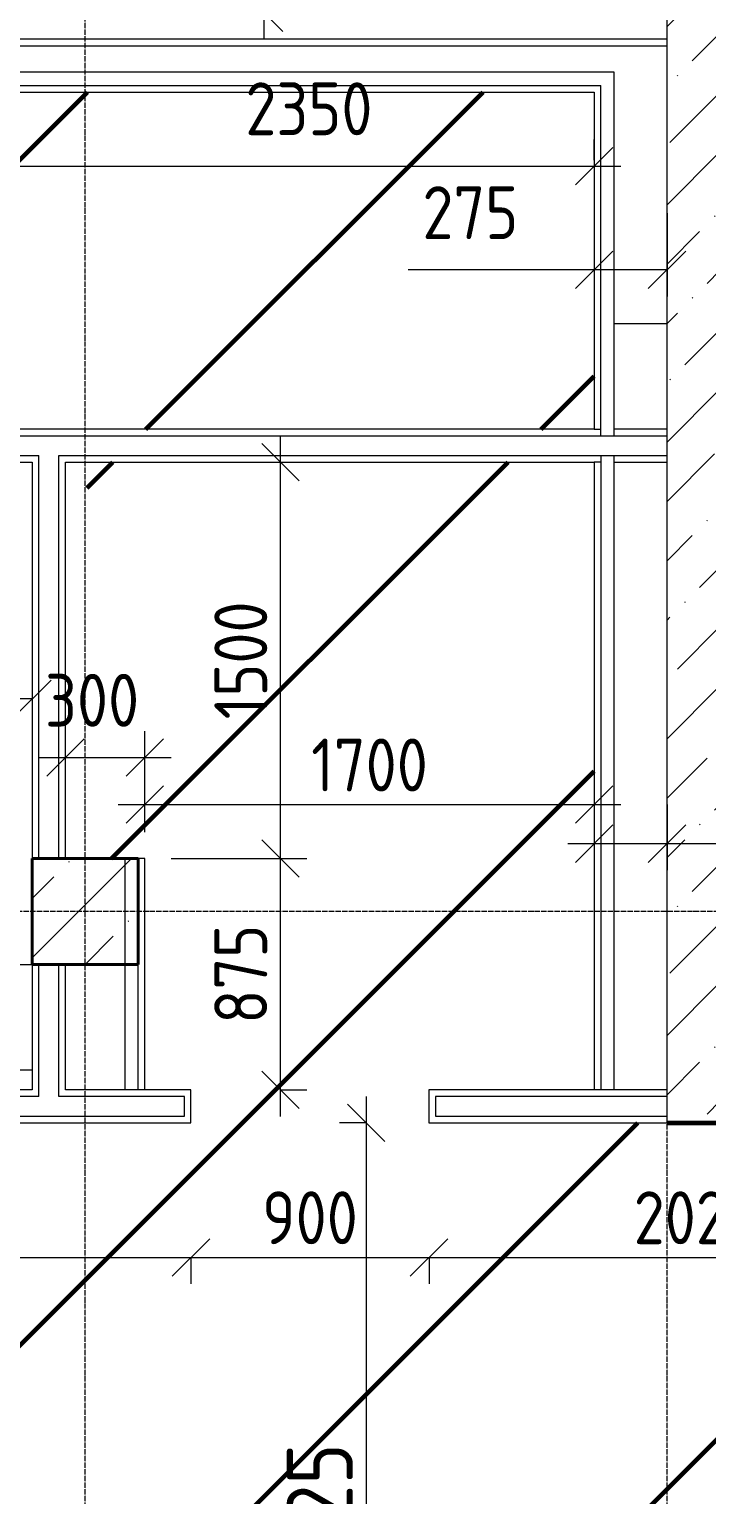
# Model space of a CAD drawing. Header units: millimetres. Extents: x -56773 to 323062, y -262288 to 76460.
# Drawn here: x 39598 to 42159, y -149399 to -143855 of the extents above; entities that cross this region are included whole.
import ezdxf

# ---------------------------------------------------------------- set-up
doc = ezdxf.new("R2010")
doc.units = ezdxf.units.MM
doc.linetypes.add('ADSK_Линия сетки', pattern=[25, 20, -2.5, 0, -2.5])
for name, color, linetype, lineweight in [('1.1)Стяжка керамзит  2 этаж', 5, 'Continuous', 60), ('3.1 Штукатурка внешн стен', 5, 'Continuous', 60), ('Несущие колонны', 7, 'Continuous', 18), ('Оси', 7, 'Continuous', 9), ('Перекрытие', 7, 'Continuous', 18), ('Размеры', 7, 'Continuous', 9), ('Стены внутренние', 7, 'Continuous', 18), ('Стены наружные', 7, 'Continuous', 18), ('Стены штриховка', 7, 'Continuous', 9)]:
    doc.layers.add(name, color=color, linetype=linetype, lineweight=lineweight)
doc.styles.add('GOST Common_2', font='', dxfattribs={"width": 0.9, "height": 250})
doc.styles.add('GOST Common_3', font='', dxfattribs={"width": 0.9, "height": 200})
doc.styles.get('GOST Common_2').set_extended_font_data('GOST Common')
doc.styles.get('GOST Common_3').set_extended_font_data('GOST Common')
doc.dimstyles.new('ADSK_Основной_2_0', dxfattribs={"dimscale": 304.8, "dimtxt": 201.142999, "dimasz": 0.463911, "dimexe": 0.328084, "dimexo": 0.328084, "dimgap": 0.164042, "dimtad": 1, "dimdec": 3, "dimrnd": 0.001, "dimdsep": 46, "dimtxsty": 'GOST Common_3', "dimblk1": 'OBLIQUE', "dimblk2": 'OBLIQUE', "dimsah": 1, "dimcen": 0.09, "dimdle": 0.328084, "dimazin": 2, "dimtfac": 1, "dimtdec": 4, "dimtix": 1, "dimtmove": 0, "dimatfit": 3, "dimfxl": 1, "dimtvp": 1, "dimtolj": 1, "dimtzin": 0, "dimlwd": 20, "dimlwe": 20, "dimarcsym": 2})
doc.dimstyles.new('ADSK_Основной_2_0_2', dxfattribs={"dimscale": 304.8, "dimtxt": 201.142999, "dimasz": 0.463911, "dimexe": 0.328084, "dimexo": 0.328084, "dimgap": 0.164042, "dimtad": 1, "dimdec": 3, "dimrnd": 0.001, "dimdsep": 46, "dimtxsty": 'GOST Common_3', "dimblk1": 'OBLIQUE', "dimblk2": 'OBLIQUE', "dimsah": 1, "dimcen": 0.09, "dimdle": 0.328084, "dimazin": 2, "dimtfac": 1, "dimtdec": 4, "dimtix": 1, "dimtmove": 0, "dimatfit": 3, "dimfxl": 1, "dimtvp": 1, "dimtolj": 1, "dimtzin": 0, "dimlwd": 20, "dimlwe": 20, "dimarcsym": 2})
doc.dimstyles.new('ADSK_Основной_2_0_3', dxfattribs={"dimscale": 304.8, "dimtxt": 201.142999, "dimasz": 0.463911, "dimexe": 0.328084, "dimexo": 0.328084, "dimgap": 0.164042, "dimtad": 1, "dimdec": 3, "dimrnd": 0.001, "dimdsep": 46, "dimtxsty": 'GOST Common_2', "dimblk1": 'OBLIQUE', "dimblk2": 'OBLIQUE', "dimsah": 1, "dimcen": 0.09, "dimdle": 0.328084, "dimazin": 2, "dimtfac": 1, "dimtdec": 4, "dimtix": 1, "dimtmove": 0, "dimatfit": 3, "dimfxl": 1, "dimtvp": 1, "dimtolj": 1, "dimtzin": 0, "dimlwd": 20, "dimlwe": 20, "dimarcsym": 2})

# ---------------------------------------------------------------- blocks, each defined once
blk = doc.blocks.new('ADSK_КолоннаЖБ_Прямоугольная - 400x400 мм-1807143-Кладочный план 3-го этажа')
at = {"layer": 'Несущие колонны', "lineweight": 40}
for p, q in [((-200, 200), (200, 200)), ((-200, -200), (-200, 200)), ((200, 200), (200, -200)), ((200, -200), (-200, -200))]:
    blk.add_line(p, q, dxfattribs=at)
blk = doc.blocks.new('_Oblique')
at = {"color": 0, "linetype": 'ByBlock', "lineweight": -2}
blk.add_line((-0.5, -0.5), (0.5, 0.5), dxfattribs=at)
blk = doc.blocks.new('*D5692')
at = {"layer": 'Defpoints', "color": 0, "transparency": 16777216}
for p in [(36934.4, -147992.8), (40209.4, -148401.5), (40209.4, -148501.5)]:
    blk.add_point(p, dxfattribs=at)
at = {"layer": 'Размеры', "color": 0, "lineweight": 20, "transparency": 16777216}
for p, q in [((36934.4, -148092.8), (36934.4, -148601.5)), ((36834.4, -148501.5), (40309.4, -148501.5)), ((40209.4, -148501.5), (40209.4, -148601.5))]:
    blk.add_line(p, q, dxfattribs=at)
at = {"layer": 'Размеры', "color": 0, "lineweight": 20, "transparency": 16777216, "xscale": 141.4, "yscale": 141.4, "zscale": 141.4, "rotation": 180}
blk.add_blockref('_Oblique', (36934.4, -148501.5), dxfattribs=at)
at = {"layer": 'Размеры', "color": 0, "lineweight": 20, "transparency": 16777216, "xscale": 141.4, "yscale": 141.4, "zscale": 141.4}
blk.add_blockref('_Oblique', (40209.4, -148501.5), dxfattribs=at)
at = {"layer": 'Размеры', "color": 0, "lineweight": 9, "transparency": 16777216, "insert": (38571.9, -148351.5), "char_height": 200, "width": 605.475, "attachment_point": 5, "style": 'GOST Common_3'}
blk.add_mtext('\\A1;3275', dxfattribs=at)
blk = doc.blocks.new('*D5693')
at = {"layer": 'Defpoints', "color": 0, "transparency": 16777216}
for p in [(40209.4, -148401.5), (41109.4, -148401.5), (41109.4, -148501.5)]:
    blk.add_point(p, dxfattribs=at)
at = {"layer": 'Размеры', "color": 0, "lineweight": 20, "transparency": 16777216}
for p, q in [((40109.4, -148501.5), (41209.4, -148501.5)), ((40209.4, -148501.5), (40209.4, -148601.5)), ((41109.4, -148501.5), (41109.4, -148601.5))]:
    blk.add_line(p, q, dxfattribs=at)
at = {"layer": 'Размеры', "color": 0, "lineweight": 20, "transparency": 16777216, "xscale": 141.4, "yscale": 141.4, "zscale": 141.4, "rotation": 180}
blk.add_blockref('_Oblique', (40209.4, -148501.5), dxfattribs=at)
at = {"layer": 'Размеры', "color": 0, "lineweight": 20, "transparency": 16777216, "xscale": 141.4, "yscale": 141.4, "zscale": 141.4}
blk.add_blockref('_Oblique', (41109.4, -148501.5), dxfattribs=at)
at = {"layer": 'Размеры', "color": 0, "lineweight": 9, "transparency": 16777216, "insert": (40659.4, -148351.5), "char_height": 200, "width": 454.106, "attachment_point": 5, "style": 'GOST Common_3'}
blk.add_mtext('\\A1;900', dxfattribs=at)
blk = doc.blocks.new('*D5694')
at = {"layer": 'Defpoints', "color": 0, "transparency": 16777216}
for p in [(43134.4, -147992.8), (41109.4, -148401.5), (43134.4, -148501.5)]:
    blk.add_point(p, dxfattribs=at)
at = {"layer": 'Размеры', "color": 0, "lineweight": 20, "transparency": 16777216}
for p, q in [((43134.4, -148092.8), (43134.4, -148601.5)), ((41009.4, -148501.5), (43234.4, -148501.5)), ((41109.4, -148501.5), (41109.4, -148601.5))]:
    blk.add_line(p, q, dxfattribs=at)
at = {"layer": 'Размеры', "color": 0, "lineweight": 20, "transparency": 16777216, "xscale": 141.4, "yscale": 141.4, "zscale": 141.4, "rotation": 180}
blk.add_blockref('_Oblique', (41109.4, -148501.5), dxfattribs=at)
at = {"layer": 'Размеры', "color": 0, "lineweight": 20, "transparency": 16777216, "xscale": 141.4, "yscale": 141.4, "zscale": 141.4}
blk.add_blockref('_Oblique', (43134.4, -148501.5), dxfattribs=at)
at = {"layer": 'Размеры', "color": 0, "lineweight": 9, "transparency": 16777216, "insert": (42121.9, -148351.5), "char_height": 200, "width": 605.475, "attachment_point": 5, "style": 'GOST Common_3'}
blk.add_mtext('\\A1;2025', dxfattribs=at)
blk = doc.blocks.new('*D5388')
at = {"layer": 'Defpoints', "color": 0, "transparency": 16777216}
for p in [(41734.4, -144372.7), (39384.4, -144450.7), (41734.4, -144450.7)]:
    blk.add_point(p, dxfattribs=at)
at = {"layer": 'Размеры', "color": 0, "lineweight": 20, "transparency": 16777216}
for p, q in [((39384.4, -144350.7), (39384.4, -144272.7)), ((41734.4, -144350.7), (41734.4, -144272.7)), ((39284.4, -144372.7), (41834.4, -144372.7))]:
    blk.add_line(p, q, dxfattribs=at)
at = {"layer": 'Размеры', "color": 0, "lineweight": 20, "transparency": 16777216, "xscale": 141.4, "yscale": 141.4, "zscale": 141.4, "rotation": 180}
blk.add_blockref('_Oblique', (39384.4, -144372.7), dxfattribs=at)
at = {"layer": 'Размеры', "color": 0, "lineweight": 20, "transparency": 16777216, "xscale": 141.4, "yscale": 141.4, "zscale": 141.4}
blk.add_blockref('_Oblique', (41734.4, -144372.7), dxfattribs=at)
at = {"layer": 'Размеры', "color": 0, "lineweight": 9, "transparency": 16777216, "insert": (40414.9, -144056), "char_height": 200, "width": 605.475, "attachment_point": 1, "line_spacing_factor": 1.022761, "style": 'GOST Common_3'}
blk.add_mtext('\\A1;2350', dxfattribs=at)
blk = doc.blocks.new('*D5389')
at = {"layer": 'Defpoints', "color": 0, "transparency": 16777216}
for p in [(41734.4, -144450.7), (42009.4, -144450.7), (42009.4, -144765.6)]:
    blk.add_point(p, dxfattribs=at)
at = {"layer": 'Размеры', "color": 0, "lineweight": 20, "transparency": 16777216}
for p, q in [((41734.4, -144550.7), (41734.4, -144865.6)), ((42009.4, -144550.7), (42009.4, -144865.6)), ((41734.4, -144765.6), (41030.1, -144765.6)), ((42009.4, -144765.6), (41634.4, -144765.6))]:
    blk.add_line(p, q, dxfattribs=at)
at = {"layer": 'Размеры', "color": 0, "lineweight": 20, "transparency": 16777216, "xscale": 141.4, "yscale": 141.4, "zscale": 141.4, "rotation": 180}
blk.add_blockref('_Oblique', (41734.4, -144765.6), dxfattribs=at)
at = {"layer": 'Размеры', "color": 0, "lineweight": 20, "transparency": 16777216, "xscale": 141.4, "yscale": 141.4, "zscale": 141.4}
blk.add_blockref('_Oblique', (42009.4, -144765.6), dxfattribs=at)
at = {"layer": 'Размеры', "color": 0, "lineweight": 9, "transparency": 16777216, "insert": (41084.5, -144448.9), "char_height": 200, "width": 454.106, "attachment_point": 1, "line_spacing_factor": 1.022761, "style": 'GOST Common_3'}
blk.add_mtext('\\A1;275', dxfattribs=at)
blk = doc.blocks.new('*D5395')
at = {"layer": 'Defpoints', "color": 0, "transparency": 16777216}
for p in [(39334.4, -145988.5), (39609.4, -145988.5), (39609.4, -146387.9)]:
    blk.add_point(p, dxfattribs=at)
at = {"layer": 'Размеры', "color": 0, "lineweight": 20, "transparency": 16777216}
for p, q in [((39334.4, -146088.5), (39334.4, -146487.9)), ((39609.4, -146088.5), (39609.4, -146487.9)), ((39334.4, -146387.9), (38630.1, -146387.9)), ((39609.4, -146387.9), (39234.4, -146387.9))]:
    blk.add_line(p, q, dxfattribs=at)
at = {"layer": 'Размеры', "color": 0, "lineweight": 20, "transparency": 16777216, "xscale": 141.4, "yscale": 141.4, "zscale": 141.4, "rotation": 180}
blk.add_blockref('_Oblique', (39334.4, -146387.9), dxfattribs=at)
at = {"layer": 'Размеры', "color": 0, "lineweight": 20, "transparency": 16777216, "xscale": 141.4, "yscale": 141.4, "zscale": 141.4}
blk.add_blockref('_Oblique', (39609.4, -146387.9), dxfattribs=at)
at = {"layer": 'Размеры', "color": 0, "lineweight": 9, "transparency": 16777216, "insert": (38684.5, -146071.2), "char_height": 200, "width": 454.106, "attachment_point": 1, "line_spacing_factor": 1.022761, "style": 'GOST Common_3'}
blk.add_mtext('\\A1;275', dxfattribs=at)
blk = doc.blocks.new('*D5398')
at = {"layer": 'Defpoints', "color": 0, "transparency": 16777216}
for p in [(40034.4, -146992.8), (40547.7, -146992.8), (40447.7, -147867.8)]:
    blk.add_point(p, dxfattribs=at)
at = {"layer": 'Размеры', "color": 0, "lineweight": 20, "transparency": 16777216}
for p, q in [((40547.7, -147967.8), (40547.7, -146892.8)), ((40134.4, -146992.8), (40647.7, -146992.8)), ((40547.7, -147867.8), (40647.7, -147867.8))]:
    blk.add_line(p, q, dxfattribs=at)
at = {"layer": 'Размеры', "color": 0, "lineweight": 20, "transparency": 16777216, "xscale": 141.4, "yscale": 141.4, "zscale": 141.4}
for p, rotation in [((40547.7, -146992.8), 90), ((40547.7, -147867.8), 270)]:
    blk.add_blockref('_Oblique', p, dxfattribs=dict(at, rotation=rotation))
at = {"layer": 'Размеры', "color": 0, "lineweight": 9, "transparency": 16777216, "insert": (40397.7, -147430.3), "char_height": 200, "width": 454.106, "attachment_point": 5, "rotation": 90, "style": 'GOST Common_3'}
blk.add_mtext('\\A1;875', dxfattribs=at)
blk = doc.blocks.new('*D5399')
at = {"layer": 'Defpoints', "color": 0, "transparency": 16777216}
for p in [(40447.7, -145492.8), (40547.7, -145492.8), (40034.4, -146992.8)]:
    blk.add_point(p, dxfattribs=at)
at = {"layer": 'Размеры', "color": 0, "lineweight": 20, "transparency": 16777216}
for p, q in [((40547.7, -147092.8), (40547.7, -145392.8)), ((40547.7, -145492.8), (40647.7, -145492.8)), ((40134.4, -146992.8), (40647.7, -146992.8))]:
    blk.add_line(p, q, dxfattribs=at)
at = {"layer": 'Размеры', "color": 0, "lineweight": 20, "transparency": 16777216, "xscale": 141.4, "yscale": 141.4, "zscale": 141.4}
for p, rotation in [((40547.7, -145492.8), 90), ((40547.7, -146992.8), 270)]:
    blk.add_blockref('_Oblique', p, dxfattribs=dict(at, rotation=rotation))
at = {"layer": 'Размеры', "color": 0, "lineweight": 9, "transparency": 16777216, "insert": (40397.7, -146242.8), "char_height": 200, "width": 560.473, "attachment_point": 5, "rotation": 90, "style": 'GOST Common_3'}
blk.add_mtext('\\A1;1500', dxfattribs=at)
blk = doc.blocks.new('*D5400')
at = {"layer": 'Defpoints', "color": 0, "transparency": 16777216}
for p in [(40034.4, -146610.5), (39734.4, -146688.5), (40034.4, -146992.8)]:
    blk.add_point(p, dxfattribs=at)
at = {"layer": 'Размеры', "color": 0, "lineweight": 20, "transparency": 16777216}
for p, q in [((39734.4, -146588.5), (39734.4, -146510.5)), ((40034.4, -146892.8), (40034.4, -146510.5)), ((39634.4, -146610.5), (40134.4, -146610.5))]:
    blk.add_line(p, q, dxfattribs=at)
at = {"layer": 'Размеры', "color": 0, "lineweight": 20, "transparency": 16777216, "xscale": 141.4, "yscale": 141.4, "zscale": 141.4, "rotation": 180}
blk.add_blockref('_Oblique', (39734.4, -146610.5), dxfattribs=at)
at = {"layer": 'Размеры', "color": 0, "lineweight": 20, "transparency": 16777216, "xscale": 141.4, "yscale": 141.4, "zscale": 141.4}
blk.add_blockref('_Oblique', (40034.4, -146610.5), dxfattribs=at)
at = {"layer": 'Размеры', "color": 0, "lineweight": 9, "transparency": 16777216, "insert": (39657.3, -146293.8), "char_height": 200, "width": 454.106, "attachment_point": 1, "line_spacing_factor": 1.022761, "style": 'GOST Common_3'}
blk.add_mtext('\\A1;300', dxfattribs=at)
blk = doc.blocks.new('*D5401')
at = {"layer": 'Defpoints', "color": 0, "transparency": 16777216}
for p in [(41734.4, -146688.5), (41734.4, -146788.5), (40034.4, -146992.8)]:
    blk.add_point(p, dxfattribs=at)
at = {"layer": 'Размеры', "color": 0, "lineweight": 20, "transparency": 16777216}
for p, q in [((40034.4, -146892.8), (40034.4, -146688.5)), ((39934.4, -146788.5), (41834.4, -146788.5)), ((41734.4, -146788.5), (41734.4, -146888.5))]:
    blk.add_line(p, q, dxfattribs=at)
at = {"layer": 'Размеры', "color": 0, "lineweight": 20, "transparency": 16777216, "xscale": 141.4, "yscale": 141.4, "zscale": 141.4, "rotation": 180}
blk.add_blockref('_Oblique', (40034.4, -146788.5), dxfattribs=at)
at = {"layer": 'Размеры', "color": 0, "lineweight": 20, "transparency": 16777216, "xscale": 141.4, "yscale": 141.4, "zscale": 141.4}
blk.add_blockref('_Oblique', (41734.4, -146788.5), dxfattribs=at)
at = {"layer": 'Размеры', "color": 0, "lineweight": 9, "transparency": 16777216, "insert": (40884.4, -146638.5), "char_height": 200, "width": 560.473, "attachment_point": 5, "style": 'GOST Common_3'}
blk.add_mtext('\\A1;1700', dxfattribs=at)
blk = doc.blocks.new('*D5402')
at = {"layer": 'Defpoints', "color": 0, "transparency": 16777216}
for p in [(41734.4, -146688.5), (42009.4, -146688.5), (42009.4, -146936.2)]:
    blk.add_point(p, dxfattribs=at)
at = {"layer": 'Размеры', "color": 0, "lineweight": 20, "transparency": 16777216}
for p, q in [((41734.4, -146788.5), (41734.4, -147036.2)), ((42009.4, -146788.5), (42009.4, -147036.2)), ((41634.4, -146936.2), (42009.4, -146936.2)), ((42009.4, -146936.2), (42799.4, -146936.2))]:
    blk.add_line(p, q, dxfattribs=at)
at = {"layer": 'Размеры', "color": 0, "lineweight": 20, "transparency": 16777216, "xscale": 141.4, "yscale": 141.4, "zscale": 141.4, "rotation": 180}
blk.add_blockref('_Oblique', (41734.4, -146936.2), dxfattribs=at)
at = {"layer": 'Размеры', "color": 0, "lineweight": 20, "transparency": 16777216, "xscale": 141.4, "yscale": 141.4, "zscale": 141.4}
blk.add_blockref('_Oblique', (42009.4, -146936.2), dxfattribs=at)
at = {"layer": 'Размеры', "color": 0, "lineweight": 9, "transparency": 16777216, "insert": (42290.9, -146619.6), "char_height": 200, "width": 454.106, "attachment_point": 1, "line_spacing_factor": 1.022761, "style": 'GOST Common_3'}
blk.add_mtext('\\A1;275', dxfattribs=at)
blk = doc.blocks.new('*D5404')
at = {"layer": 'Defpoints', "color": 0, "transparency": 16777216}
for p in [(40386.4, -142592.8), (40486.4, -142592.8), (40386.4, -143792.8)]:
    blk.add_point(p, dxfattribs=at)
at = {"layer": 'Размеры', "color": 0, "lineweight": 20, "transparency": 16777216}
for p, q in [((40486.4, -143892.8), (40486.4, -142492.8)), ((40486.4, -142592.8), (40586.4, -142592.8)), ((40486.4, -143792.8), (40586.4, -143792.8))]:
    blk.add_line(p, q, dxfattribs=at)
at = {"layer": 'Размеры', "color": 0, "lineweight": 20, "transparency": 16777216, "xscale": 141.4, "yscale": 141.4, "zscale": 141.4}
for p, rotation in [((40486.4, -142592.8), 90), ((40486.4, -143792.8), 270)]:
    blk.add_blockref('_Oblique', p, dxfattribs=dict(at, rotation=rotation))
at = {"layer": 'Размеры', "color": 0, "lineweight": 9, "transparency": 16777216, "insert": (40336.4, -143192.8), "char_height": 200, "width": 560.473, "attachment_point": 5, "rotation": 90, "style": 'GOST Common_3'}
blk.add_mtext('\\A1;1200', dxfattribs=at)
blk = doc.blocks.new('*D5460')
at = {"layer": 'Defpoints', "color": 0, "transparency": 16777216}
for p in [(40971.2, -147992.8), (40134.4, -151017.8), (40871.3, -151017.8)]:
    blk.add_point(p, dxfattribs=at)
at = {"layer": 'Размеры', "color": 0, "lineweight": 20, "transparency": 16777216}
for p, q in [((40871.3, -147892.8), (40871.3, -151117.8)), ((40871.2, -147992.8), (40771.3, -147992.8)), ((40234.4, -151017.8), (40971.3, -151017.8))]:
    blk.add_line(p, q, dxfattribs=at)
at = {"layer": 'Размеры', "color": 0, "lineweight": 20, "transparency": 16777216, "xscale": 141.4, "yscale": 141.4, "zscale": 141.4}
for p, rotation in [((40871.3, -147992.8), 90), ((40871.3, -151017.8), 270)]:
    blk.add_blockref('_Oblique', p, dxfattribs=dict(at, rotation=rotation))
at = {"layer": 'Размеры', "color": 0, "lineweight": 9, "transparency": 16777216, "insert": (40696.3, -149505.3), "char_height": 250, "width": 605.475, "attachment_point": 5, "rotation": 90, "style": 'GOST Common_2'}
blk.add_mtext('\\A1;3025', dxfattribs=at)

msp = doc.modelspace()

# ---------------------------------------------------------------- hatches: boundary and pattern name
at = {"layer": '1.1)Стяжка керамзит  2 этаж', "transparency": 33554687}
h = msp.add_hatch(dxfattribs=at)
h.set_pattern_fill('ANSI31', color=5, scale=333)
h.paths.add_polyline_path([(36934.3615, -145342.7816), (37059.3615, -145342.7816), (37059.3615, -145367.7816), (39259.3615, -145367.7816), (39259.3615, -145192.7816), (39384.3615, -145192.7816), (39384.3615, -145367.7816), (39816.8666, -145367.7816), (39816.8666, -144092.7816), (39384.3615, -144092.7816), (39384.3615, -144292.7816), (39259.3615, -144292.7816), (39259.3615, -144092.7816), (38284.3615, -144092.7816), (38284.3615, -143917.7816), (37059.3615, -143917.7816), (37059.3615, -144442.7816), (36934.3615, -144442.7816), (36934.3615, -142517.7816), (37059.3615, -142517.7816), (37059.3615, -143792.7816), (39816.8666, -143792.7816), (39816.8666, -141392.7816), (39609.3615, -141392.7816), (39609.3615, -141242.7816), (39009.3615, -141242.7816), (37359.3615, -141242.7816), (37059.3615, -141242.7816), (37059.3615, -141617.7816), (36934.3615, -141617.7816), (36934.3615, -141242.7816), (36209.3615, -141242.7816), (34534.3615, -141242.7816), (34534.3615, -147720.3127), (39334.3615, -147720.3127), (39334.3615, -145667.7816), (37059.3615, -145667.7816), (37059.3615, -146542.7816), (36934.3615, -146542.7816)])
h = msp.add_hatch(dxfattribs=at)
h.set_pattern_fill('ANSI31', color=5, scale=333)
h.paths.add_polyline_path([(41734.3615, -144092.7816), (39816.8666, -144092.7816), (39816.8666, -145367.7816), (41734.3615, -145367.7816)])
h = msp.add_hatch(dxfattribs=at)
h.set_pattern_fill('ANSI31', color=5, scale=333)
h.paths.add_polyline_path([(41734.3615, -145492.7816), (39816.8666, -145492.7816), (39816.8666, -146992.7816), (40009.3615, -146992.7816), (40034.3615, -146992.7816), (40034.3615, -147720.3127), (41734.3615, -147720.3127)])
h = msp.add_hatch(dxfattribs=at)
h.set_pattern_fill('ANSI31', color=5, scale=333)
h.paths.add_polyline_path([(39816.8666, -147992.7816), (36934.3615, -147992.7816), (36934.3615, -147720.3127), (34534.3615, -147720.3127), (34534.3615, -147767.7816), (33009.3615, -147767.7816), (33009.3615, -147720.3127), (31959.3615, -147720.3127), (31959.3615, -147767.7816), (31337.2231, -147767.7816), (31337.2231, -151142.7816), (32449.3615, -151142.7816), (32449.3615, -151017.7816), (34734.3615, -151017.7816), (34734.3615, -151142.7816), (35934.3615, -151142.7816), (35934.3615, -151017.7816), (37249.3615, -151017.7816), (39049.3615, -151017.7816), (39816.8666, -151017.7816)])
h = msp.add_hatch(dxfattribs=at)
h.set_pattern_fill('ANSI31', color=5, scale=333)
h.paths.add_polyline_path([(48296.5102, -147720.3127), (45809.3615, -147720.3127), (45809.3615, -147867.7816), (46759.3615, -147867.7816), (46759.3615, -147992.7816), (45809.3615, -147992.7816), (44684.3615, -147992.7816), (44684.3615, -147792.7816), (45609.3615, -147792.7816), (45609.3615, -147720.3127), (42209.3615, -147720.3127), (42209.3615, -147792.7816), (43134.3615, -147792.7816), (43134.3615, -147992.7816), (42009.3615, -147992.7816), (41109.3615, -147992.7816), (41109.3615, -147867.7816), (41734.3615, -147867.7816), (41734.3615, -147720.3127), (40034.3615, -147720.3127), (40034.3615, -147867.7816), (40209.3615, -147867.7816), (40209.3615, -147992.7816), (39816.8666, -147992.7816), (39816.8666, -151017.7816), (40134.3615, -151017.7816), (40134.3615, -152392.7816), (40009.3615, -152392.7816), (40009.3615, -153592.7816), (40134.3615, -153592.7816), (40134.3615, -157542.7816), (45484.3615, -157542.7816), (45484.3615, -154192.7816), (45609.3615, -154192.7816), (45609.3615, -152992.7816), (45484.3615, -152992.7816), (45484.3615, -151867.7816), (44234.3615, -151867.7816), (44234.3615, -151017.7816), (48296.5102, -151017.7816)])
at = {"layer": 'Несущие колонны', "lineweight": 9}
h = msp.add_hatch(dxfattribs=at)
h.set_pattern_fill('FP_1', color=256, style=0, pattern_type=2)
h.set_pattern_definition([(45, (9.36, -150597.75), (-224.5064, 224.5064), []), (45, (233.87, -150597.75), (-224.5064, 224.5064), [396.875, -79.375, 3.353, -76.022])])
h.paths.add_polyline_path([(39609.3615, -147392.7816), (40009.3615, -147392.7816), (40009.3615, -146992.7816), (39609.3615, -146992.7816)])
at = {"layer": 'Стены наружные', "lineweight": 9}
h = msp.add_hatch(dxfattribs=at)
h.set_pattern_fill('FP_2', color=256, style=0, pattern_type=2)
h.set_pattern_definition([(45, (9.36, -150597.75), (84.18955, 308.69595), [396.875, -79.375, 3.353, -76.022])])
h.paths.add_polyline_path([(42009.3615, -147992.7816), (42209.3615, -147992.7816), (42209.3615, -139392.7816), (42009.3615, -139392.7816), (42009.3615, -147967.7816)])

# ---------------------------------------------------------------- linework, layer by layer
at = {"layer": '3.1 Штукатурка внешн стен'}
msp.add_lwpolyline([(42009.3615, -147992.7816), (45809.3615, -147992.7816), (45809.3615, -144092.7816), (49709.3615, -144092.7816)], dxfattribs=at)
at = {"layer": 'Несущие колонны', "lineweight": 9}
for p, q in [((39634.3615, -146992.7816), (39609.3615, -146992.7816)), ((39609.3615, -146992.7816), (39609.3615, -147392.7816)), ((39709.3615, -146992.7816), (39634.3615, -146992.7816)), ((39734.3615, -146992.7816), (39709.3615, -146992.7816)), ((40009.3615, -146992.7816), (39734.3615, -146992.7816)), ((40009.3615, -147392.7816), (40009.3615, -146992.7816)), ((39609.3615, -147392.7816), (39634.3615, -147392.7816)), ((39634.3615, -147392.7816), (39709.3615, -147392.7816)), ((39709.3615, -147392.7816), (39734.3615, -147392.7816)), ((39734.3615, -147392.7816), (40009.3615, -147392.7816))]:
    msp.add_line(p, q, dxfattribs=at)
at = {"layer": 'Оси', "linetype": 'ADSK_Линия сетки', "lineweight": 5}
for p, q in [((39809.3615, -161571.6329), (39809.3615, -140570.3055)), ((42009.3615, -161571.6329), (42009.3615, -140570.3055)), ((62587.9153, -147192.7816), (-25230.7352, -147192.7816))]:
    msp.add_line(p, q, dxfattribs=at)
at = {"layer": 'Перекрытие'}
for p, q in [((41809.3615, -144967.7816), (42009.3615, -144967.7816)), ((39409.3615, -147392.7816), (39609.3615, -147392.7816)), ((39609.3615, -147792.7816), (39409.3615, -147792.7816))]:
    msp.add_line(p, q, dxfattribs=at)
at = {"layer": 'Стены внутренние', "lineweight": 5}
for p, q in [((39384.3615, -143917.7816), (42009.3615, -143917.7816)), ((41809.3615, -144017.7816), (39384.3615, -144017.7816)), ((41809.3615, -145367.7816), (41809.3615, -144017.7816)), ((39384.3615, -144092.7816), (41734.3615, -144092.7816)), ((41734.3615, -144092.7816), (41734.3615, -145367.7816)), ((41734.3615, -145367.7816), (37059.3615, -145367.7816)), ((42009.3615, -145367.7816), (41809.3615, -145367.7816)), ((37059.3615, -145492.7816), (39609.3615, -145492.7816)), ((39609.3615, -145492.7816), (39609.3615, -146992.7816)), ((39734.3615, -145492.7816), (41734.3615, -145492.7816)), ((39734.3615, -146992.7816), (39734.3615, -145492.7816)), ((41734.3615, -145492.7816), (41734.3615, -147867.7816)), ((41809.3615, -145492.7816), (42009.3615, -145492.7816)), ((41809.3615, -147867.7816), (41809.3615, -145492.7816)), ((39609.3615, -146992.7816), (39734.3615, -146992.7816)), ((39959.3615, -146992.7816), (39959.3615, -147867.7816)), ((40034.3615, -146992.7816), (39959.3615, -146992.7816)), ((40034.3615, -147867.7816), (40034.3615, -146992.7816)), ((39609.3615, -147392.7816), (39609.3615, -147867.7816)), ((39734.3615, -147392.7816), (39609.3615, -147392.7816)), ((39734.3615, -147867.7816), (39734.3615, -147392.7816)), ((39609.3615, -147867.7816), (37059.3615, -147867.7816)), ((40209.3615, -147867.7816), (39734.3615, -147867.7816)), ((40209.3615, -147992.7816), (40209.3615, -147867.7816)), ((42009.3615, -147867.7816), (41109.3615, -147867.7816)), ((41109.3615, -147867.7816), (41109.3615, -147992.7816)), ((36934.3615, -147992.7816), (40209.3615, -147992.7816)), ((41109.3615, -147992.7816), (42009.3615, -147992.7816))]:
    msp.add_line(p, q, dxfattribs=at)
at = {"layer": 'Стены наружные', "lineweight": 9}
for p, q in [((42009.3615, -145367.7816), (42009.3615, -143917.7816)), ((42009.3615, -147867.7816), (42009.3615, -145492.7816)), ((42009.3615, -147992.7816), (43134.3615, -147992.7816))]:
    msp.add_line(p, q, dxfattribs=at)
at = {"layer": 'Стены штриховка', "lineweight": 9}
for p, q in [((42009.3615, -143917.7816), (42009.3615, -143792.7816)), ((42009.3615, -143892.7816), (39359.3615, -143892.7816)), ((39359.3615, -144067.7816), (41759.3615, -144067.7816)), ((41759.3615, -145392.7816), (41759.3615, -144067.7816)), ((37034.3615, -145392.7816), (42009.3615, -145392.7816)), ((41734.3615, -145367.7816), (41759.3615, -145367.7816)), ((41809.3615, -145392.7816), (41809.3615, -145367.7816)), ((42009.3615, -145492.7816), (42009.3615, -145367.7816)), ((37034.3615, -145467.7816), (39634.3615, -145467.7816)), ((39634.3615, -146992.7816), (39634.3615, -145467.7816)), ((39709.3615, -145467.7816), (42009.3615, -145467.7816)), ((39709.3615, -146992.7816), (39709.3615, -145467.7816)), ((41759.3615, -145467.7816), (41759.3615, -147867.7816)), ((41809.3615, -145492.7816), (41809.3615, -145467.7816)), ((41759.3615, -145492.7816), (41734.3615, -145492.7816)), ((40009.3615, -147867.7816), (40009.3615, -146992.7816)), ((39634.3615, -147892.7816), (39634.3615, -147392.7816)), ((39709.3615, -147892.7816), (39709.3615, -147392.7816)), ((39634.3615, -147892.7816), (37034.3615, -147892.7816)), ((40184.3615, -147892.7816), (39709.3615, -147892.7816)), ((40184.3615, -147967.7816), (40184.3615, -147892.7816)), ((41134.3615, -147892.7816), (41134.3615, -147967.7816)), ((42009.3615, -147892.7816), (41134.3615, -147892.7816)), ((42009.3615, -147992.7816), (42009.3615, -147867.7816)), ((37034.3615, -147967.7816), (40184.3615, -147967.7816)), ((41134.3615, -147967.7816), (42009.3615, -147967.7816))]:
    msp.add_line(p, q, dxfattribs=at)

# ---------------------------------------------------------------- block references
at = {"layer": 'Несущие колонны', "lineweight": 40, "rotation": 89.9999999999999}
msp.add_blockref('ADSK_КолоннаЖБ_Прямоугольная - 400x400 мм-1807143-Кладочный план 3-го этажа', (39809.3615, -147192.7816), dxfattribs=at)

# ---------------------------------------------------------------- dimensions: what is measured, and where the dimension line sits
at = {"layer": 'Размеры', "lineweight": 9}
for base, p1, p2, dimstyle, override, picture, middle in [((40486.4213, -142592.7816), (40386.4364, -143792.7816), (40386.4364, -142592.7816), 'ADSK_Основной_2_0_2', {"dimpost": '<>', "dimfxl": 1200}, '*D5404', (40336.4213, -143192.7816)), ((40547.7298, -145492.7816), (40034.3615, -146992.7816), (40447.7449, -145492.7816), 'ADSK_Основной_2_0_2', {"dimpost": '<>', "dimfxl": 1555.919622}, '*D5399', (40397.7298, -146242.7816)), ((40547.7298, -146992.7816), (40447.7449, -147867.7816), (40034.3615, -146992.7816), 'ADSK_Основной_2_0_2', {"dimpost": '<>', "dimfxl": 967.734917}, '*D5398', (40397.7298, -147430.2816)), ((40871.2504, -151017.7816), (40971.2353, -147992.7816), (40134.3615, -151017.7816), 'ADSK_Основной_2_0_3', {"dimpost": '<>', "dimfxl": 3138.627532}, '*D5460', (40696.2504, -149505.2816))]:
    dim = msp.add_linear_dim(base=base, p1=p1, p2=p2, angle=90, dimstyle=dimstyle, override=override, dxfattribs=at)
    dim.commit()
    dim.dimension.update_dxf_attribs({"geometry": picture, "text_midpoint": middle})
for base, p1, p2, override, picture, middle in [((41734.3615, -144372.6844), (39384.3615, -144450.7318), (41734.3615, -144450.7318), {"dimpost": '<>', "dimfxl": 2350}, '*D5388', (40717.6351, -144372.6844)), ((42009.3615, -144765.6133), (41734.3615, -144450.7318), (42009.3615, -144450.7318), {"dimpost": '<>', "dimfxl": 275}, '*D5389', (41311.5329, -144765.6133)), ((39609.3615, -146387.8671), (39334.3615, -145988.5491), (39609.3615, -145988.5491), {"dimpost": '<>', "dimfxl": 275}, '*D5395', (38911.5329, -146387.8671)), ((40034.3615, -146610.5016), (39734.3615, -146688.5491), (40034.3615, -146992.7816), {"dimpost": '<>', "dimfxl": 427.267431}, '*D5400', (39884.3615, -146610.5016)), ((42009.3615, -146936.2321), (41734.3615, -146688.5491), (42009.3615, -146688.5491), {"dimpost": '<>', "dimfxl": 275}, '*D5402', (42517.9533, -146936.2321))]:
    dim = msp.add_linear_dim(base=base, p1=p1, p2=p2, dimstyle='ADSK_Основной_2_0', override=override, dxfattribs=at)
    dim.commit()
    dim.dimension.update_dxf_attribs({"geometry": picture, "text_midpoint": middle, "dimtype": 160})
for base, p1, p2, override, picture, middle in [((41734.3615, -146788.534), (40034.3615, -146992.7816), (41734.3615, -146688.5491), {"dimpost": '<>', "dimfxl": 1727.008239}, '*D5401', (40884.3615, -146638.534)), ((40209.3615, -148501.5041), (36934.3615, -147992.7816), (40209.3615, -148401.5192), {"dimpost": '<>', "dimfxl": 3300.40777}, '*D5692', (38571.8615, -148351.5041)), ((43134.3615, -148501.5041), (41109.3615, -148401.5192), (43134.3615, -147992.7816), {"dimpost": '<>', "dimfxl": 2065.839162}, '*D5694', (42121.8615, -148351.5041)), ((41109.3615, -148501.5041), (40209.3615, -148401.5192), (41109.3615, -148401.5192), {"dimpost": '<>', "dimfxl": 900}, '*D5693', (40659.3615, -148351.5041))]:
    dim = msp.add_linear_dim(base=base, p1=p1, p2=p2, dimstyle='ADSK_Основной_2_0_2', override=override, dxfattribs=at)
    dim.commit()
    dim.dimension.update_dxf_attribs({"geometry": picture, "text_midpoint": middle})

doc.saveas('drawing.dxf')
